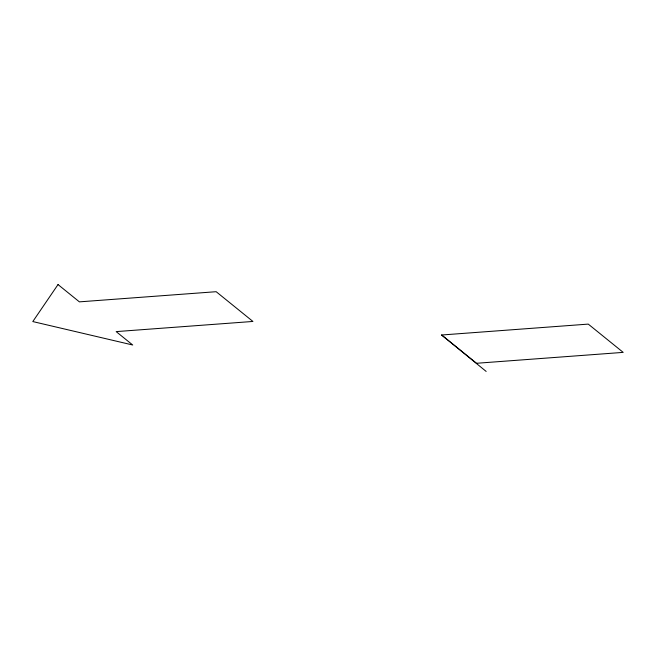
<?xml version="1.0" encoding="UTF-8"?>
<svg xmlns="http://www.w3.org/2000/svg" width="656" height="656" viewBox="0 0 656 656"><rect width="100%" height="100%" fill="white"/><g stroke="black" fill="none" stroke-linecap="round" stroke-linejoin="round"><path stroke-width="0.98" d="M441.619 335.003L588.26 324.105L623.2 352.379L476.559 363.276L441.619 335.003L486.162 371.435M58.023 284.565L32.8 321.563L132.709 344.999L116.161 331.608L252.929 321.448L216.16 291.699L79.392 301.858L58.023 284.565"/></g></svg>
